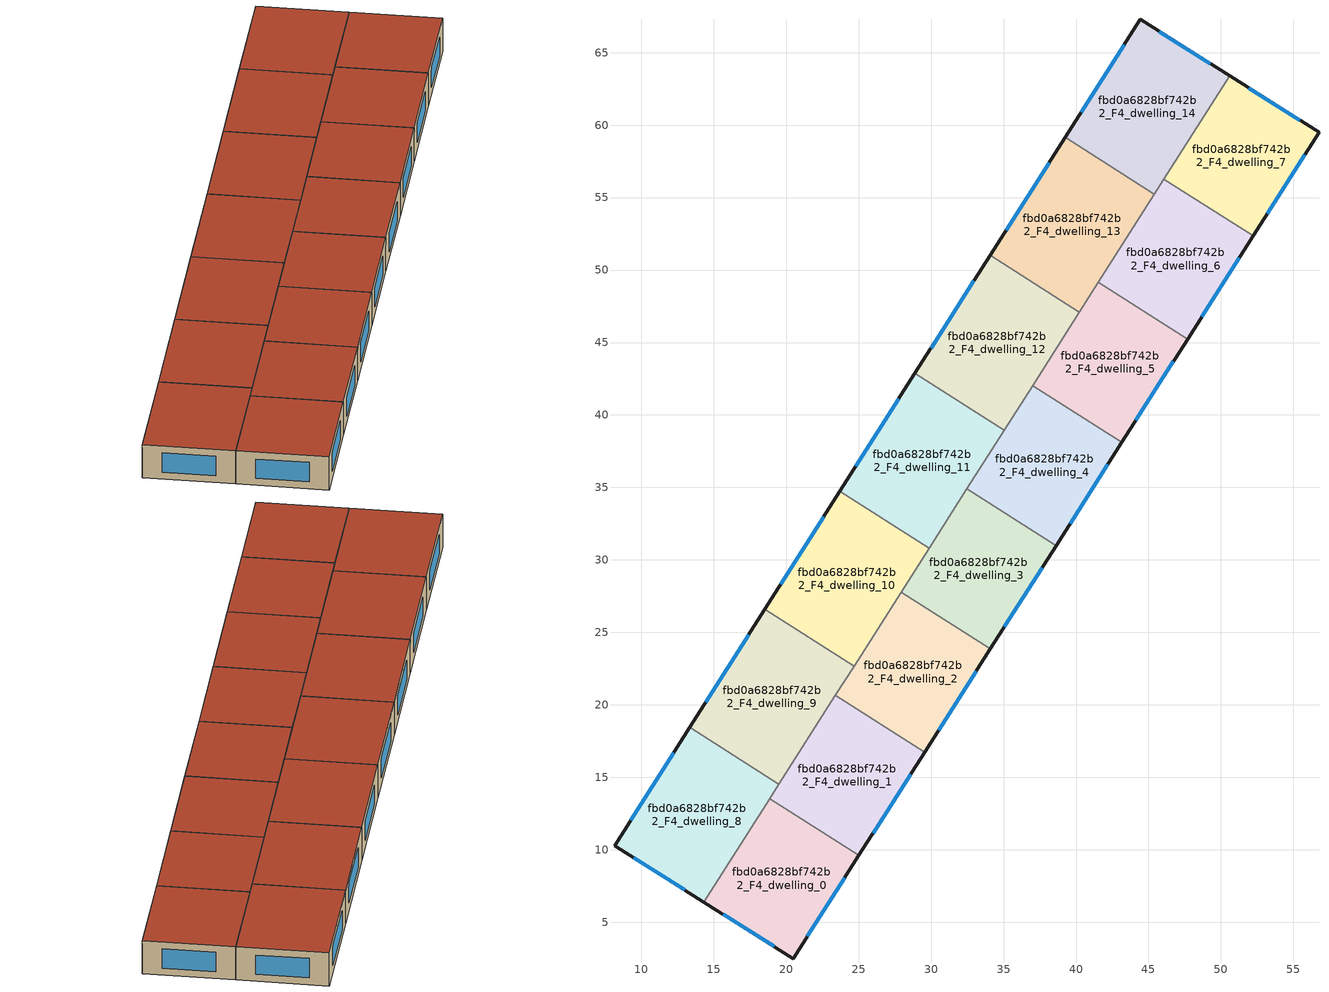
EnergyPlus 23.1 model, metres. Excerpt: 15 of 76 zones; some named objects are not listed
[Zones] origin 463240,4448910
fbd0a6828bf742b2_F4_dwelling_0
 floor to fbd0a6828bf742b2_F3_dwelling_0 (EU_floor_Construction): 25.03,9.61 20.5,2.5 14.33,6.39 18.87,13.53 z12
 wall outside (EU_wall_Construction): 14.33,6.39 20.5,2.5 25.03,9.61 z12:15
 wall to fbd0a6828bf742b2_F4_dwelling_1 (EU_wall_Construction): 25.03,9.61 18.87,13.53 z12:15
 wall to fbd0a6828bf742b2_F4_dwelling_8 (EU_wall_Construction): 18.87,13.53 14.33,6.39 z12:15
 window (EU_Window_Construction): 21.47,4.02 24.06,8.09 / 15.65,5.56 19.18,3.33 z12.64:14.36
 roof outside (EU_roof_Construction): 20.5,2.5 25.03,9.61 18.87,13.53 14.33,6.39 z15
fbd0a6828bf742b2_F4_dwelling_1
 floor to fbd0a6828bf742b2_F3_dwelling_1 (EU_floor_Construction): 29.56,16.74 25.03,9.61 18.87,13.53 23.4,20.66 z12
 wall outside (EU_wall_Construction): 25.03,9.61 29.56,16.74 z12:15
 wall to fbd0a6828bf742b2_F4_dwelling_2 (EU_wall_Construction): 29.56,16.74 23.4,20.66 z12:15
 wall to fbd0a6828bf742b2_F4_dwelling_9 (EU_wall_Construction): 23.4,20.66 19.5,14.53 z12:15
 wall to fbd0a6828bf742b2_F4_dwelling_8 (EU_wall_Construction): 19.5,14.53 18.87,13.53 z12:15
 window (EU_Window_Construction): 26,11.14 28.59,15.21 z12.64:14.36
 roof outside (EU_roof_Construction): 25.03,9.61 29.56,16.74 23.4,20.66 18.87,13.53 z15
fbd0a6828bf742b2_F4_dwelling_10
 floor to fbd0a6828bf742b2_F3_dwelling_10 (EU_floor_Construction): 29.86,30.81 24.68,22.67 18.53,26.59 23.71,34.73 z12
 wall outside (EU_wall_Construction): 23.71,34.73 18.53,26.59 z12:15
 wall to fbd0a6828bf742b2_F4_dwelling_11 (EU_wall_Construction): 29.86,30.81 23.71,34.73 z12:15
 wall to fbd0a6828bf742b2_F4_dwelling_9 (EU_wall_Construction): 18.53,26.59 24.68,22.67 z12:15
 wall to fbd0a6828bf742b2_F4_dwelling_2 (EU_wall_Construction): 24.68,22.67 27.93,27.78 z12:15
 wall to fbd0a6828bf742b2_F4_dwelling_3 (EU_wall_Construction): 27.93,27.78 29.86,30.81 z12:15
 window (EU_Window_Construction): 22.6,32.99 19.64,28.33 z12.64:14.36
 roof outside (EU_roof_Construction): 24.68,22.67 29.86,30.81 23.71,34.73 18.53,26.59 z15
fbd0a6828bf742b2_F4_dwelling_11
 floor to fbd0a6828bf742b2_F3_dwelling_11 (EU_floor_Construction): 35.05,38.96 29.86,30.81 23.71,34.73 28.89,42.87 z12
 wall outside (EU_wall_Construction): 28.89,42.87 23.71,34.73 z12:15
 wall to fbd0a6828bf742b2_F4_dwelling_12 (EU_wall_Construction): 35.05,38.96 28.89,42.87 z12:15
 wall to fbd0a6828bf742b2_F4_dwelling_3 (EU_wall_Construction): 29.86,30.81 32.47,34.9 z12:15
 wall to fbd0a6828bf742b2_F4_dwelling_4 (EU_wall_Construction): 32.47,34.9 35.05,38.96 z12:15
 window (EU_Window_Construction): 27.78,41.13 24.82,36.47 z12.64:14.36
 roof outside (EU_roof_Construction): 29.86,30.81 35.05,38.96 28.89,42.87 23.71,34.73 z15
fbd0a6828bf742b2_F4_dwelling_12
 floor to fbd0a6828bf742b2_F3_dwelling_12 (EU_floor_Construction): 40.23,47.1 35.05,38.96 28.89,42.87 34.07,51.02 z12
 wall outside (EU_wall_Construction): 34.07,51.02 28.89,42.87 z12:15
 wall to fbd0a6828bf742b2_F4_dwelling_13 (EU_wall_Construction): 40.23,47.1 34.07,51.02 z12:15
 wall to fbd0a6828bf742b2_F4_dwelling_5 (EU_wall_Construction): 37,42.03 40.23,47.1 z12:15
 wall to fbd0a6828bf742b2_F4_dwelling_4 (EU_wall_Construction): 35.05,38.96 37,42.03 z12:15
 window (EU_Window_Construction): 32.96,49.27 30,44.62 z12.64:14.36
 roof outside (EU_roof_Construction): 35.05,38.96 40.23,47.1 34.07,51.02 28.89,42.87 z15
fbd0a6828bf742b2_F4_dwelling_13
 floor to fbd0a6828bf742b2_F3_dwelling_13 (EU_floor_Construction): 45.41,55.24 40.23,47.1 34.07,51.02 39.25,59.16 z12
 wall outside (EU_wall_Construction): 39.25,59.16 34.07,51.02 z12:15
 wall to fbd0a6828bf742b2_F4_dwelling_14 (EU_wall_Construction): 45.41,55.24 39.25,59.16 z12:15
 wall to fbd0a6828bf742b2_F4_dwelling_6 (EU_wall_Construction): 41.54,49.15 45.41,55.24 z12:15
 wall to fbd0a6828bf742b2_F4_dwelling_5 (EU_wall_Construction): 40.23,47.1 41.53,49.15 z12:15
 window (EU_Window_Construction): 38.14,57.41 35.18,52.76 z12.64:14.36
 roof outside (EU_roof_Construction): 40.23,47.1 45.41,55.24 39.25,59.16 34.07,51.02 z15
fbd0a6828bf742b2_F4_dwelling_14
 floor to fbd0a6828bf742b2_F3_dwelling_14 (EU_floor_Construction): 50.6,63.39 45.41,55.24 39.25,59.16 44.43,67.29 z12
 wall outside (EU_wall_Construction): 50.6,63.39 44.43,67.29 39.25,59.16 z12:15
 wall to fbd0a6828bf742b2_F4_dwelling_7 (EU_wall_Construction): 46.07,56.28 50.6,63.39 z12:15
 wall to fbd0a6828bf742b2_F4_dwelling_6 (EU_wall_Construction): 45.41,55.24 46.07,56.28 z12:15
 window (EU_Window_Construction): 43.32,65.55 40.36,60.9 / 49.27,64.23 45.75,66.46 z12.64:14.36
 roof outside (EU_roof_Construction): 45.41,55.24 50.6,63.39 44.43,67.29 39.25,59.16 z15
fbd0a6828bf742b2_F4_dwelling_2
 floor to fbd0a6828bf742b2_F3_dwelling_2 (EU_floor_Construction): 34.09,23.86 29.56,16.74 23.4,20.66 27.93,27.78 z12
 wall outside (EU_wall_Construction): 29.56,16.74 34.09,23.86 z12:15
 wall to fbd0a6828bf742b2_F4_dwelling_3 (EU_wall_Construction): 34.09,23.86 27.93,27.78 z12:15
 wall to fbd0a6828bf742b2_F4_dwelling_9 (EU_wall_Construction): 24.68,22.67 23.4,20.66 z12:15
 window (EU_Window_Construction): 30.53,18.26 33.12,22.34 z12.64:14.36
 roof outside (EU_roof_Construction): 29.56,16.74 34.09,23.86 27.93,27.78 23.4,20.66 z15
fbd0a6828bf742b2_F4_dwelling_3
 floor to fbd0a6828bf742b2_F3_dwelling_3 (EU_floor_Construction): 38.63,30.99 34.09,23.86 27.93,27.78 32.47,34.9 z12
 wall outside (EU_wall_Construction): 34.09,23.86 38.63,30.99 z12:15
 wall to fbd0a6828bf742b2_F4_dwelling_4 (EU_wall_Construction): 38.63,30.99 32.47,34.9 z12:15
 window (EU_Window_Construction): 35.06,25.39 37.65,29.46 z12.64:14.36
 roof outside (EU_roof_Construction): 34.09,23.86 38.63,30.99 32.47,34.9 27.93,27.78 z15
fbd0a6828bf742b2_F4_dwelling_4
 floor to fbd0a6828bf742b2_F3_dwelling_4 (EU_floor_Construction): 43.16,38.11 38.63,30.99 32.47,34.9 37,42.03 z12
 wall outside (EU_wall_Construction): 38.63,30.99 43.16,38.11 z12:15
 wall to fbd0a6828bf742b2_F4_dwelling_5 (EU_wall_Construction): 43.16,38.11 37,42.03 z12:15
 window (EU_Window_Construction): 39.6,32.51 42.19,36.58 z12.64:14.36
 roof outside (EU_roof_Construction): 38.63,30.99 43.16,38.11 37,42.03 32.47,34.9 z15
fbd0a6828bf742b2_F4_dwelling_5
 floor to fbd0a6828bf742b2_F3_dwelling_5 (EU_floor_Construction): 47.69,45.24 43.16,38.11 37,42.03 41.53,49.15 z12
 wall outside (EU_wall_Construction): 43.16,38.11 47.69,45.24 z12:15
 wall to fbd0a6828bf742b2_F4_dwelling_6 (EU_wall_Construction): 47.69,45.24 41.53,49.15 z12:15
 window (EU_Window_Construction): 44.13,39.64 46.72,43.71 z12.64:14.36
 roof outside (EU_roof_Construction): 43.16,38.11 47.69,45.24 41.53,49.15 37,42.03 z15
fbd0a6828bf742b2_F4_dwelling_6
 floor to fbd0a6828bf742b2_F3_dwelling_6 (EU_floor_Construction): 52.23,52.36 47.69,45.24 41.53,49.15 46.07,56.28 z12
 wall outside (EU_wall_Construction): 47.69,45.24 52.23,52.36 z12:15
 wall to fbd0a6828bf742b2_F4_dwelling_7 (EU_wall_Construction): 52.23,52.36 46.07,56.28 z12:15
 window (EU_Window_Construction): 48.66,46.76 51.26,50.83 z12.64:14.36
 roof outside (EU_roof_Construction): 47.69,45.24 52.23,52.36 46.07,56.28 41.53,49.15 z15
fbd0a6828bf742b2_F4_dwelling_7
 floor to fbd0a6828bf742b2_F3_dwelling_7 (EU_floor_Construction): 56.77,59.5 52.23,52.36 46.07,56.28 50.6,63.39 z12
 wall outside (EU_wall_Construction): 52.23,52.36 56.77,59.5 50.6,63.39 z12:15
 window (EU_Window_Construction): 55.44,60.33 51.92,62.56 / 53.2,53.89 55.79,57.97 z12.64:14.36
 roof outside (EU_roof_Construction): 52.23,52.36 56.77,59.5 50.6,63.39 46.07,56.28 z15
fbd0a6828bf742b2_F4_dwelling_8
 floor to fbd0a6828bf742b2_F3_dwelling_8 (EU_floor_Construction): 19.5,14.53 14.33,6.39 8.16,10.29 13.34,18.45 z12
 wall outside (EU_wall_Construction): 13.34,18.45 8.16,10.29 14.33,6.39 z12:15
 wall to fbd0a6828bf742b2_F4_dwelling_9 (EU_wall_Construction): 19.5,14.53 13.34,18.45 z12:15
 wall adiabatic (EU_wall_Construction): 19.5,14.53 23.4,20.66 / 19.5,14.53 23.4,20.66 z12:15
 window (EU_Window_Construction): 9.48,9.46 13.01,7.23 / 12.23,16.7 9.27,12.04 z12.64:14.36
 roof outside (EU_roof_Construction): 14.33,6.39 19.5,14.53 13.34,18.45 8.16,10.29 z15
fbd0a6828bf742b2_F4_dwelling_9
 floor to fbd0a6828bf742b2_F3_dwelling_9 (EU_floor_Construction): 24.68,22.67 19.5,14.53 13.34,18.45 18.53,26.59 z12
 wall outside (EU_wall_Construction): 18.53,26.59 13.34,18.45 z12:15
 window (EU_Window_Construction): 17.42,24.84 14.45,20.19 z12.64:14.36
 roof outside (EU_roof_Construction): 19.5,14.53 24.68,22.67 18.53,26.59 13.34,18.45 z15
[Building]
EU S2 Campaign: North Axis=0; Terrain=City; Solar Distribution=FullExterior
[Site:Location]
Yerevan-Zvartnots.Intl.AP: Latitude=40.15; Longitude=44.383; Time Zone=4; Elevation=854
[SizingPeriod:WeatherFileDays]
AnnualSizingPeriod: Begin Month=1; Begin Day of Month=1; End Month=12; End Day of Month=31; Day of Week for Start Day=Monday; Use Weather File Daylight Saving Period=No; Use Weather File Rain and Snow Indicators=No
[MATERIAL]
EU_InternalMass_Material: Roughness=MediumRough; Thickness=0.1; Conductivity=1; Density=1800; Specific Heat=900; Thermal Absorptance=0.9; Solar Absorptance=0.7; Visible Absorptance=0.7
[MATERIAL:NOMASS] Roughness=MediumRough; Thermal Absorptance=0.9; Solar Absorptance=0.7; Visible Absorptance=0.7
Name | Thermal Resistance
EU_wall_NoMass | 1.05043
EU_roof_NoMass | 1.45357
EU_floor_NoMass | 0.478065
[WINDOWMATERIAL:SIMPLEGLAZINGSYSTEM]
EU_Window_SimpleGlazing: UFactor=2.5566; Solar Heat Gain Coefficient=0.75; Visible Transmittance=0.75
[CONSTRUCTION]
EU_wall_Construction: EU_wall_NoMass
EU_roof_Construction: EU_roof_NoMass
EU_floor_Construction: EU_floor_NoMass
EU_Window_Construction: EU_Window_SimpleGlazing
EU_InternalMass_Construction: EU_InternalMass_Material
[ZONE] Type=1; Multiplier=1; Ceiling Height=autocalculate; Floor Area=autocalculate; Part of Total Floor Area=Yes
Name | Volume
fbd0a6828bf742b2_F4_dwelling_0 | 184.896
fbd0a6828bf742b2_F4_dwelling_1; fbd0a6828bf742b2_F4_dwelling_5 | 184.903
fbd0a6828bf742b2_F4_dwelling_10; fbd0a6828bf742b2_F4_dwelling_8 | 211.302
fbd0a6828bf742b2_F4_dwelling_11 | 211.292
fbd0a6828bf742b2_F4_dwelling_12; fbd0a6828bf742b2_F4_dwelling_9 | 211.29
fbd0a6828bf742b2_F4_dwelling_13 | 211.307
fbd0a6828bf742b2_F4_dwelling_14 | 211.298
fbd0a6828bf742b2_F4_dwelling_2 | 184.889
fbd0a6828bf742b2_F4_dwelling_3 | 184.92
fbd0a6828bf742b2_F4_dwelling_4 | 184.904
fbd0a6828bf742b2_F4_dwelling_6 | 184.89
fbd0a6828bf742b2_F4_dwelling_7 | 184.912
[INTERNALMASS] Construction=EU_InternalMass_Construction
Name | Zone or ZoneList | Surface Area
fbd0a6828bf742b2_F4_dwelling_0_EU_InternalMass | fbd0a6828bf742b2_F4_dwelling_0 | 61.6319
fbd0a6828bf742b2_F4_dwelling_1_EU_InternalMass | fbd0a6828bf742b2_F4_dwelling_1 | 61.6344
fbd0a6828bf742b2_F4_dwelling_2_EU_InternalMass | fbd0a6828bf742b2_F4_dwelling_2 | 61.6299
fbd0a6828bf742b2_F4_dwelling_3_EU_InternalMass | fbd0a6828bf742b2_F4_dwelling_3 | 61.64
fbd0a6828bf742b2_F4_dwelling_4_EU_InternalMass | fbd0a6828bf742b2_F4_dwelling_4 | 61.6344
fbd0a6828bf742b2_F4_dwelling_5_EU_InternalMass | fbd0a6828bf742b2_F4_dwelling_5 | 61.6344
fbd0a6828bf742b2_F4_dwelling_6_EU_InternalMass | fbd0a6828bf742b2_F4_dwelling_6 | 61.6299
fbd0a6828bf742b2_F4_dwelling_7_EU_InternalMass | fbd0a6828bf742b2_F4_dwelling_7 | 61.6374
fbd0a6828bf742b2_F4_dwelling_8_EU_InternalMass | fbd0a6828bf742b2_F4_dwelling_8 | 70.4361
fbd0a6828bf742b2_F4_dwelling_9_EU_InternalMass | fbd0a6828bf742b2_F4_dwelling_9 | 70.4299
fbd0a6828bf742b2_F4_dwelling_10_EU_InternalMass | fbd0a6828bf742b2_F4_dwelling_10 | 70.4339
fbd0a6828bf742b2_F4_dwelling_11_EU_InternalMass | fbd0a6828bf742b2_F4_dwelling_11 | 70.4304
fbd0a6828bf742b2_F4_dwelling_12_EU_InternalMass | fbd0a6828bf742b2_F4_dwelling_12 | 70.4299
fbd0a6828bf742b2_F4_dwelling_13_EU_InternalMass | fbd0a6828bf742b2_F4_dwelling_13 | 70.4356
fbd0a6828bf742b2_F4_dwelling_14_EU_InternalMass | fbd0a6828bf742b2_F4_dwelling_14 | 70.4325
[OTHEREQUIPMENT] Fuel Type=Electricity; Design Level Calculation Method=Watts/Area; Power per Zone Floor Area=1; Fraction Latent=0; Fraction Radiant=0; Fraction Lost=0; Carbon Dioxide Generation Rate=0; EndUse Subcategory=EU_Step8_InternalGains
Name | Zone or ZoneList or Space or SpaceList | Schedule
EU_Step8_InternalGain_fbd0a6828bf742b2_F4_dwelling_0_f000 | fbd0a6828bf742b2_F4_dwelling_0 | EU_Step8_GainSchedule_fbd0a6828bf742b2_F4_dwelling_0_f000
EU_Step8_InternalGain_fbd0a6828bf742b2_F4_dwelling_1_f000 | fbd0a6828bf742b2_F4_dwelling_1 | EU_Step8_GainSchedule_fbd0a6828bf742b2_F4_dwelling_1_f000
EU_Step8_InternalGain_fbd0a6828bf742b2_F4_dwelling_2_f000 | fbd0a6828bf742b2_F4_dwelling_2 | EU_Step8_GainSchedule_fbd0a6828bf742b2_F4_dwelling_2_f000
EU_Step8_InternalGain_fbd0a6828bf742b2_F4_dwelling_3_f000 | fbd0a6828bf742b2_F4_dwelling_3 | EU_Step8_GainSchedule_fbd0a6828bf742b2_F4_dwelling_3_f000
EU_Step8_InternalGain_fbd0a6828bf742b2_F4_dwelling_4_f000 | fbd0a6828bf742b2_F4_dwelling_4 | EU_Step8_GainSchedule_fbd0a6828bf742b2_F4_dwelling_4_f000
EU_Step8_InternalGain_fbd0a6828bf742b2_F4_dwelling_5_f000 | fbd0a6828bf742b2_F4_dwelling_5 | EU_Step8_GainSchedule_fbd0a6828bf742b2_F4_dwelling_5_f000
EU_Step8_InternalGain_fbd0a6828bf742b2_F4_dwelling_6_f000 | fbd0a6828bf742b2_F4_dwelling_6 | EU_Step8_GainSchedule_fbd0a6828bf742b2_F4_dwelling_6_f000
EU_Step8_InternalGain_fbd0a6828bf742b2_F4_dwelling_7_f000 | fbd0a6828bf742b2_F4_dwelling_7 | EU_Step8_GainSchedule_fbd0a6828bf742b2_F4_dwelling_7_f000
EU_Step8_InternalGain_fbd0a6828bf742b2_F4_dwelling_8_f000 | fbd0a6828bf742b2_F4_dwelling_8 | EU_Step8_GainSchedule_fbd0a6828bf742b2_F4_dwelling_8_f000
EU_Step8_InternalGain_fbd0a6828bf742b2_F4_dwelling_9_f000 | fbd0a6828bf742b2_F4_dwelling_9 | EU_Step8_GainSchedule_fbd0a6828bf742b2_F4_dwelling_9_f000
EU_Step8_InternalGain_fbd0a6828bf742b2_F4_dwelling_10_f000 | fbd0a6828bf742b2_F4_dwelling_10 | EU_Step8_GainSchedule_fbd0a6828bf742b2_F4_dwelling_10_f000
EU_Step8_InternalGain_fbd0a6828bf742b2_F4_dwelling_11_f000 | fbd0a6828bf742b2_F4_dwelling_11 | EU_Step8_GainSchedule_fbd0a6828bf742b2_F4_dwelling_11_f000
EU_Step8_InternalGain_fbd0a6828bf742b2_F4_dwelling_12_f000 | fbd0a6828bf742b2_F4_dwelling_12 | EU_Step8_GainSchedule_fbd0a6828bf742b2_F4_dwelling_12_f000
EU_Step8_InternalGain_fbd0a6828bf742b2_F4_dwelling_13_f000 | fbd0a6828bf742b2_F4_dwelling_13 | EU_Step8_GainSchedule_fbd0a6828bf742b2_F4_dwelling_13_f000
EU_Step8_InternalGain_fbd0a6828bf742b2_F4_dwelling_14_f000 | fbd0a6828bf742b2_F4_dwelling_14 | EU_Step8_GainSchedule_fbd0a6828bf742b2_F4_dwelling_14_f000
[ZONEVENTILATION:DESIGNFLOWRATE] Schedule=EU_AlwaysOn; Design Flow Rate Calculation Method=AirChanges/Hour; Air Changes per Hour=0.557805; Ventilation Type=Natural; Fan Pressure Rise=0; Fan Total Efficiency=1; Constant Term Coefficient=1; Temperature Term Coefficient=0; Velocity Term Coefficient=0; Velocity Squared Term Coefficient=0; Minimum Indoor Temperature=-100; Maximum Indoor Temperature=100; Delta Temperature=-100; Minimum Outdoor Temperature=-100; Maximum Outdoor Temperature=100; Maximum Wind Speed=40
Name | Zone or ZoneList or Space or SpaceList
EU_ConstantAir_fbd0a6828bf742b2_F4_dwelling_0 | fbd0a6828bf742b2_F4_dwelling_0
EU_ConstantAir_fbd0a6828bf742b2_F4_dwelling_1 | fbd0a6828bf742b2_F4_dwelling_1
EU_ConstantAir_fbd0a6828bf742b2_F4_dwelling_2 | fbd0a6828bf742b2_F4_dwelling_2
EU_ConstantAir_fbd0a6828bf742b2_F4_dwelling_3 | fbd0a6828bf742b2_F4_dwelling_3
EU_ConstantAir_fbd0a6828bf742b2_F4_dwelling_4 | fbd0a6828bf742b2_F4_dwelling_4
EU_ConstantAir_fbd0a6828bf742b2_F4_dwelling_5 | fbd0a6828bf742b2_F4_dwelling_5
EU_ConstantAir_fbd0a6828bf742b2_F4_dwelling_6 | fbd0a6828bf742b2_F4_dwelling_6
EU_ConstantAir_fbd0a6828bf742b2_F4_dwelling_7 | fbd0a6828bf742b2_F4_dwelling_7
EU_ConstantAir_fbd0a6828bf742b2_F4_dwelling_8 | fbd0a6828bf742b2_F4_dwelling_8
EU_ConstantAir_fbd0a6828bf742b2_F4_dwelling_9 | fbd0a6828bf742b2_F4_dwelling_9
EU_ConstantAir_fbd0a6828bf742b2_F4_dwelling_10 | fbd0a6828bf742b2_F4_dwelling_10
EU_ConstantAir_fbd0a6828bf742b2_F4_dwelling_11 | fbd0a6828bf742b2_F4_dwelling_11
EU_ConstantAir_fbd0a6828bf742b2_F4_dwelling_12 | fbd0a6828bf742b2_F4_dwelling_12
EU_ConstantAir_fbd0a6828bf742b2_F4_dwelling_13 | fbd0a6828bf742b2_F4_dwelling_13
EU_ConstantAir_fbd0a6828bf742b2_F4_dwelling_14 | fbd0a6828bf742b2_F4_dwelling_14
[HVACTEMPLATE:ZONE:IDEALLOADSAIRSYSTEM] System Availability Schedule=EU_AlwaysOn; Maximum Heating Supply Air Temperature=50; Minimum Cooling Supply Air Temperature=13; Maximum Heating Supply Air Humidity Ratio=0.0156; Minimum Cooling Supply Air Humidity Ratio=0.0077; Heating Limit=NoLimit; Cooling Limit=NoLimit; Heating Availability Schedule=EU_AlwaysOn; Cooling Availability Schedule=EU_CoolingOff; Dehumidification Control Type=ConstantSensibleHeatRatio; Cooling Sensible Heat Ratio=0.7; Dehumidification Setpoint=60; Humidification Control Type=None; Humidification Setpoint=30; Outdoor Air Method=None; Outdoor Air Flow Rate per Person=0.00944; Outdoor Air Flow Rate per Zone Floor Area=0; Outdoor Air Flow Rate per Zone=0; Demand Controlled Ventilation Type=None; Outdoor Air Economizer Type=NoEconomizer; Heat Recovery Type=None; Sensible Heat Recovery Effectiveness=0.7; Latent Heat Recovery Effectiveness=0.65
Name | Template Thermostat
fbd0a6828bf742b2_F4_dwelling_0 | EU_HeatOnly_fbd0a6828bf742b2_F4_dwelling_0
fbd0a6828bf742b2_F4_dwelling_1 | EU_HeatOnly_fbd0a6828bf742b2_F4_dwelling_1
fbd0a6828bf742b2_F4_dwelling_2 | EU_HeatOnly_fbd0a6828bf742b2_F4_dwelling_2
fbd0a6828bf742b2_F4_dwelling_3 | EU_HeatOnly_fbd0a6828bf742b2_F4_dwelling_3
fbd0a6828bf742b2_F4_dwelling_4 | EU_HeatOnly_fbd0a6828bf742b2_F4_dwelling_4
fbd0a6828bf742b2_F4_dwelling_5 | EU_HeatOnly_fbd0a6828bf742b2_F4_dwelling_5
fbd0a6828bf742b2_F4_dwelling_6 | EU_HeatOnly_fbd0a6828bf742b2_F4_dwelling_6
fbd0a6828bf742b2_F4_dwelling_7 | EU_HeatOnly_fbd0a6828bf742b2_F4_dwelling_7
fbd0a6828bf742b2_F4_dwelling_8 | EU_HeatOnly_fbd0a6828bf742b2_F4_dwelling_8
fbd0a6828bf742b2_F4_dwelling_9 | EU_HeatOnly_fbd0a6828bf742b2_F4_dwelling_9
fbd0a6828bf742b2_F4_dwelling_10 | EU_HeatOnly_fbd0a6828bf742b2_F4_dwelling_10
fbd0a6828bf742b2_F4_dwelling_11 | EU_HeatOnly_fbd0a6828bf742b2_F4_dwelling_11
fbd0a6828bf742b2_F4_dwelling_12 | EU_HeatOnly_fbd0a6828bf742b2_F4_dwelling_12
fbd0a6828bf742b2_F4_dwelling_13 | EU_HeatOnly_fbd0a6828bf742b2_F4_dwelling_13
fbd0a6828bf742b2_F4_dwelling_14 | EU_HeatOnly_fbd0a6828bf742b2_F4_dwelling_14
[SIZING:ZONE] Zone Cooling Design Supply Air Temperature Input Method=SupplyAirTemperature; Zone Cooling Design Supply Air Temperature=13; Zone Heating Design Supply Air Temperature Input Method=SupplyAirTemperature; Zone Heating Design Supply Air Temperature=50; Zone Cooling Design Supply Air Humidity Ratio=0.008; Zone Heating Design Supply Air Humidity Ratio=0.008; Cooling Design Air Flow Method=DesignDay; Cooling Design Air Flow Rate=0; Cooling Minimum Air Flow per Zone Floor Area=0.000762; Cooling Minimum Air Flow=0; Cooling Minimum Air Flow Fraction=0.2; Heating Design Air Flow Method=DesignDay; Heating Design Air Flow Rate=0; Heating Maximum Air Flow per Zone Floor Area=0.002032; Heating Maximum Air Flow=0.141576; Heating Maximum Air Flow Fraction=0.3; Account for Dedicated Outdoor Air System=No; Dedicated Outdoor Air System Control Strategy=NeutralSupplyAir; Dedicated Outdoor Air Low Setpoint Temperature for Design=autosize; Dedicated Outdoor Air High Setpoint Temperature for Design=autosize; Zone Load Sizing Method=Sensible Load Only No Latent Load; Zone Latent Cooling Design Supply Air Humidity Ratio Input Method=HumidityRatioDifference; Zone Cooling Design Supply Air Humidity Ratio Difference=0.005; Zone Latent Heating Design Supply Air Humidity Ratio Input Method=HumidityRatioDifference; Zone Humidification Design Supply Air Humidity Ratio Difference=0.005
fbd0a6828bf742b2_F4_dwelling_0; fbd0a6828bf742b2_F4_dwelling_1; fbd0a6828bf742b2_F4_dwelling_2; fbd0a6828bf742b2_F4_dwelling_3; fbd0a6828bf742b2_F4_dwelling_4; fbd0a6828bf742b2_F4_dwelling_5; fbd0a6828bf742b2_F4_dwelling_6; fbd0a6828bf742b2_F4_dwelling_7; fbd0a6828bf742b2_F4_dwelling_8; fbd0a6828bf742b2_F4_dwelling_9; fbd0a6828bf742b2_F4_dwelling_10; fbd0a6828bf742b2_F4_dwelling_11; fbd0a6828bf742b2_F4_dwelling_12; fbd0a6828bf742b2_F4_dwelling_13; fbd0a6828bf742b2_F4_dwelling_14
[SCHEDULE:CONSTANT]
Name | Hourly Value
EU_AlwaysOn | 1
EU_CoolingOff | 0
[SCHEDULE:FILE] Column Number=1; Rows to Skip at Top=0; Number of Hours of Data=8760; Column Separator=Comma; Interpolate to Timestep=No; Minutes per Item=60; Adjust Schedule for Daylight Savings=Yes
Name | File
EU_Step8_GainSchedule_fbd0a6828bf742b2_F4_dwelling_0_f000 | ../../schedules/fbd0a6828bf742b2/fbd0a6828bf742b2_F4_dwelling_0_f000_gain.csv
EU_Step8_GainSchedule_fbd0a6828bf742b2_F4_dwelling_1_f000 | ../../schedules/fbd0a6828bf742b2/fbd0a6828bf742b2_F4_dwelling_1_f000_gain.csv
EU_Step8_GainSchedule_fbd0a6828bf742b2_F4_dwelling_2_f000 | ../../schedules/fbd0a6828bf742b2/fbd0a6828bf742b2_F4_dwelling_2_f000_gain.csv
EU_Step8_GainSchedule_fbd0a6828bf742b2_F4_dwelling_3_f000 | ../../schedules/fbd0a6828bf742b2/fbd0a6828bf742b2_F4_dwelling_3_f000_gain.csv
EU_Step8_GainSchedule_fbd0a6828bf742b2_F4_dwelling_4_f000 | ../../schedules/fbd0a6828bf742b2/fbd0a6828bf742b2_F4_dwelling_4_f000_gain.csv
EU_Step8_GainSchedule_fbd0a6828bf742b2_F4_dwelling_5_f000 | ../../schedules/fbd0a6828bf742b2/fbd0a6828bf742b2_F4_dwelling_5_f000_gain.csv
EU_Step8_GainSchedule_fbd0a6828bf742b2_F4_dwelling_6_f000 | ../../schedules/fbd0a6828bf742b2/fbd0a6828bf742b2_F4_dwelling_6_f000_gain.csv
EU_Step8_GainSchedule_fbd0a6828bf742b2_F4_dwelling_7_f000 | ../../schedules/fbd0a6828bf742b2/fbd0a6828bf742b2_F4_dwelling_7_f000_gain.csv
EU_Step8_GainSchedule_fbd0a6828bf742b2_F4_dwelling_8_f000 | ../../schedules/fbd0a6828bf742b2/fbd0a6828bf742b2_F4_dwelling_8_f000_gain.csv
EU_Step8_GainSchedule_fbd0a6828bf742b2_F4_dwelling_9_f000 | ../../schedules/fbd0a6828bf742b2/fbd0a6828bf742b2_F4_dwelling_9_f000_gain.csv
EU_Step8_GainSchedule_fbd0a6828bf742b2_F4_dwelling_10_f000 | ../../schedules/fbd0a6828bf742b2/fbd0a6828bf742b2_F4_dwelling_10_f000_gain.csv
EU_Step8_GainSchedule_fbd0a6828bf742b2_F4_dwelling_11_f000 | ../../schedules/fbd0a6828bf742b2/fbd0a6828bf742b2_F4_dwelling_11_f000_gain.csv
EU_Step8_GainSchedule_fbd0a6828bf742b2_F4_dwelling_12_f000 | ../../schedules/fbd0a6828bf742b2/fbd0a6828bf742b2_F4_dwelling_12_f000_gain.csv
EU_Step8_GainSchedule_fbd0a6828bf742b2_F4_dwelling_13_f000 | ../../schedules/fbd0a6828bf742b2/fbd0a6828bf742b2_F4_dwelling_13_f000_gain.csv
EU_Step8_GainSchedule_fbd0a6828bf742b2_F4_dwelling_14_f000 | ../../schedules/fbd0a6828bf742b2/fbd0a6828bf742b2_F4_dwelling_14_f000_gain.csv
